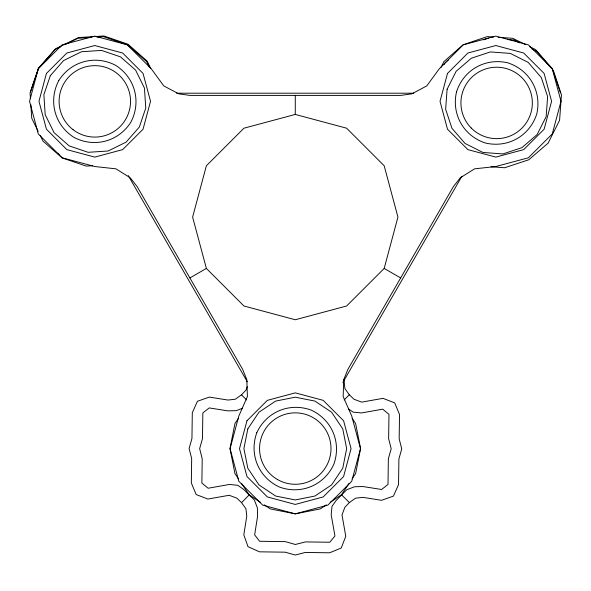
<?xml version="1.0" encoding="UTF-8"?>
<svg xmlns="http://www.w3.org/2000/svg" width="591" height="591" viewBox="0 0 591 591"><rect width="100%" height="100%" fill="white"/><g stroke="black" fill="none" stroke-linecap="round" stroke-linejoin="round"><path stroke-width="0.89" d="M295.278 114.44L243.95 128.195L206.377 165.768L192.622 217.096L206.377 268.425L243.95 305.998L295.278 319.753L346.607 305.998L384.18 268.425L397.935 217.096L384.18 165.768L346.607 128.195L295.278 114.44L295.278 95.402M344.494 378.595L344.073 381.269L344.915 388.634L349.303 394.751L353.987 399.257L361.662 402.131L382.968 398.356L394.707 402.863L399.516 414.483L399.176 438.825L401.74 448.924L398.895 458.948L398.541 484.635L393.414 496.122L381.557 500.304L362.859 497.356L355.494 498.191L349.377 502.579L344.871 507.27L341.997 514.946L345.772 536.244L341.258 547.99L329.638 552.792L305.303 552.459L295.204 555.023L285.18 552.179L259.486 551.824L248.006 546.697L243.817 534.833L246.772 516.135L245.93 508.77L241.542 502.653L236.858 498.154L229.182 495.28L207.877 499.055L196.138 494.541L191.329 482.921L191.669 458.579L189.105 448.48L191.949 438.456L192.304 412.769L197.431 401.282L209.288 397.1L227.986 400.048L235.351 399.213L241.468 394.825L245.974 390.134L247.252 386.728M30.481 91.96L38.755 67.862L55.62 48.758L78.514 37.558L93.954 36.598M441.1 67.315L443.922 61.604L463.078 44.798L487.206 36.605L493.566 37.026M444.314 64.397L445.134 62.772L448.576 59.794M342.846 382.488L461.911 176.258M238.483 418.273L234.945 423.57L229.973 448.562L234.945 473.554L238.483 478.85M349.045 483.394L341.465 494.741L330.11 502.328M352.081 478.85L355.619 473.554L360.591 448.562L355.619 423.57L352.081 418.273M348.653 409.009L353.026 412.104L361.411 412.954L382.717 409.171L388.974 414.343L388.634 438.677L391.198 448.776L388.361 458.801L387.999 484.487L381.609 489.481L363.007 486.548L354.563 486.755L346.74 489.747L336.146 500.474L332.016 506.31L331.174 514.695L334.949 536L329.785 542.25L305.451 541.917L295.345 544.481L285.32 541.637L259.634 541.282L254.647 534.885L257.58 516.283L257.373 507.839L254.374 500.016L243.655 489.422L237.818 485.3L229.434 484.457L208.128 488.232L201.871 483.069L202.211 458.727L199.647 448.628L202.484 438.603L202.839 412.917L209.236 407.923L227.838 410.863L236.282 410.656L242.539 408.255M241.542 502.653L249.239 494.881M344.169 399.93L349.303 394.751M326.328 504.854L320.278 508.903L295.278 513.875L270.286 508.903L264.236 504.854M189.888 277.947L206.377 268.425M60.777 46.733L55.066 49.548L38.26 68.711L30.067 92.839L30.429 98.291M64.855 44.724L77.916 38.282L91.539 37.388M483.431 39.833L488.617 38.12M96.99 37.034L103.344 36.612L127.479 44.805L146.634 61.604L149.457 67.322M92.654 165.702L86.293 166.115L62.166 157.93L43.01 141.123L40.188 135.413M95.772 36.487L103.942 35.977L128.048 44.251L147.152 61.117L150.749 68.475M176.598 93.208L413.811 93.201M498.11 37.322L512.633 38.275L525.695 44.717M507.676 39.516L514.03 39.981L519.725 42.848M491.032 166.751L504.648 167.748L528.842 159.747L548.138 143.096L559.581 120.328L561.45 94.915L553.449 70.721L552.26 69.346M529.78 46.726L535.49 49.548L552.297 68.704L560.482 92.839M531.915 48.979L536.798 51.432L551.071 67.965M384.18 268.425L400.668 277.947M260.454 502.328L249.099 494.741L241.52 483.394M57.822 153.143L59.122 154.288M241.468 394.825L246.654 399.952M341.605 494.881L349.377 502.579M128.262 175.593L247.326 381.823M38.179 131.328L31.737 118.266L30.843 104.644M31.441 107.407L31.611 110.133M343.74 379.688L343.149 396.539L351.741 416.049L360.48 448.65L351.741 481.251L327.879 505.113L295.278 513.845L262.677 505.113L238.816 481.251L230.076 448.65L238.816 416.049L247.407 396.539L246.816 379.688L242.591 369.227L137.186 186.66L130.234 177.773L115.947 168.834L94.752 166.522L62.151 157.782L38.282 133.921L29.55 101.32L38.282 68.719L62.151 44.857L94.752 36.125L127.346 44.857L151.215 68.719L163.818 85.924L178.704 93.829L189.874 95.402L400.683 95.402L411.861 93.829L426.746 85.924L439.342 68.719L463.211 44.857L495.812 36.125L528.406 44.857L552.275 68.719L561.007 101.32L552.275 133.921L528.406 157.782L495.812 166.522L474.61 168.834L460.323 177.773L453.371 186.66L347.966 369.227L343.74 379.688M447.106 89.248L445.636 109.239L451.938 128.277L465.036 143.45L482.943 152.463L502.941 153.926L521.979 147.632L537.153 134.534L546.158 116.619L547.628 96.629L541.334 77.591L528.228 62.417L510.321 53.404L490.323 51.942L471.293 58.236L456.112 71.334L447.106 89.248M456.518 91.849C451.317 114.277 463.625 135.989 485.543 143.052C507.979 148.252 529.691 135.937 536.746 114.019C541.947 91.59 529.639 69.871 507.721 62.816C485.285 57.615 463.573 69.93 456.518 91.849M247.814 428.896L243.898 448.562L247.814 468.227L258.947 484.893L275.62 496.034L295.286 499.949L314.944 496.034L331.617 484.893L342.75 468.227L346.666 448.562L342.75 428.896L331.617 412.23L314.944 401.09L295.286 397.182L275.62 401.09L258.947 412.23L247.814 428.896M256.826 432.634C248.914 454.257 258.466 477.321 279.358 487.014C300.982 494.926 324.038 485.381 333.738 464.489C341.65 442.866 332.098 419.802 311.206 410.11C289.583 402.198 266.526 411.75 256.826 432.634M46.438 73.432L38.962 101.32L46.438 129.215L66.857 149.634L94.752 157.103L122.64 149.634L143.059 129.215L150.535 101.32L143.059 73.432L122.64 53.013L94.752 45.537L66.857 53.013L46.438 73.432M246.972 420.755L239.495 448.65L246.972 476.538L267.383 496.957L295.278 504.433L323.174 496.957L343.593 476.538L351.061 448.65L343.593 420.755L323.174 400.336L295.278 392.867L267.383 400.336L246.972 420.755M447.498 73.432L440.022 101.32L447.498 129.215L467.917 149.634L495.812 157.103L523.7 149.634L544.119 129.215L551.595 101.32L544.119 73.432L523.7 53.013L495.812 45.537L467.917 53.013L447.498 73.432M50.324 75.678L43.874 94.656L45.189 114.661L54.054 132.643L69.132 145.866L88.118 152.308L108.123 151.001L126.105 142.128L139.321 127.058L145.763 108.072L144.455 88.066L135.59 70.085L120.512 56.869L101.526 50.42L81.521 51.735L63.54 60.6L50.324 75.678M58.775 80.553C48.107 100.965 54.571 125.07 74.008 137.407C94.42 148.082 118.525 141.618 130.87 122.174C141.537 101.77 135.073 77.657 115.629 65.32C95.225 54.653 71.112 61.109 58.775 80.553M277.423 479.493A35.719 35.719 0 0 0 330.997 448.562A35.719 35.719 0 0 0 277.423 417.63A35.719 35.719 0 0 0 277.423 479.493M73.077 129.702A35.719 35.719 0 0 0 130.234 106.025A35.719 35.719 0 0 0 81.152 68.371A35.719 35.719 0 0 0 73.077 129.702M471.182 127.988A35.719 35.719 0 0 0 531.058 112.445A35.719 35.719 0 0 0 487.656 68.364A35.719 35.719 0 0 0 471.182 127.988"/></g></svg>
